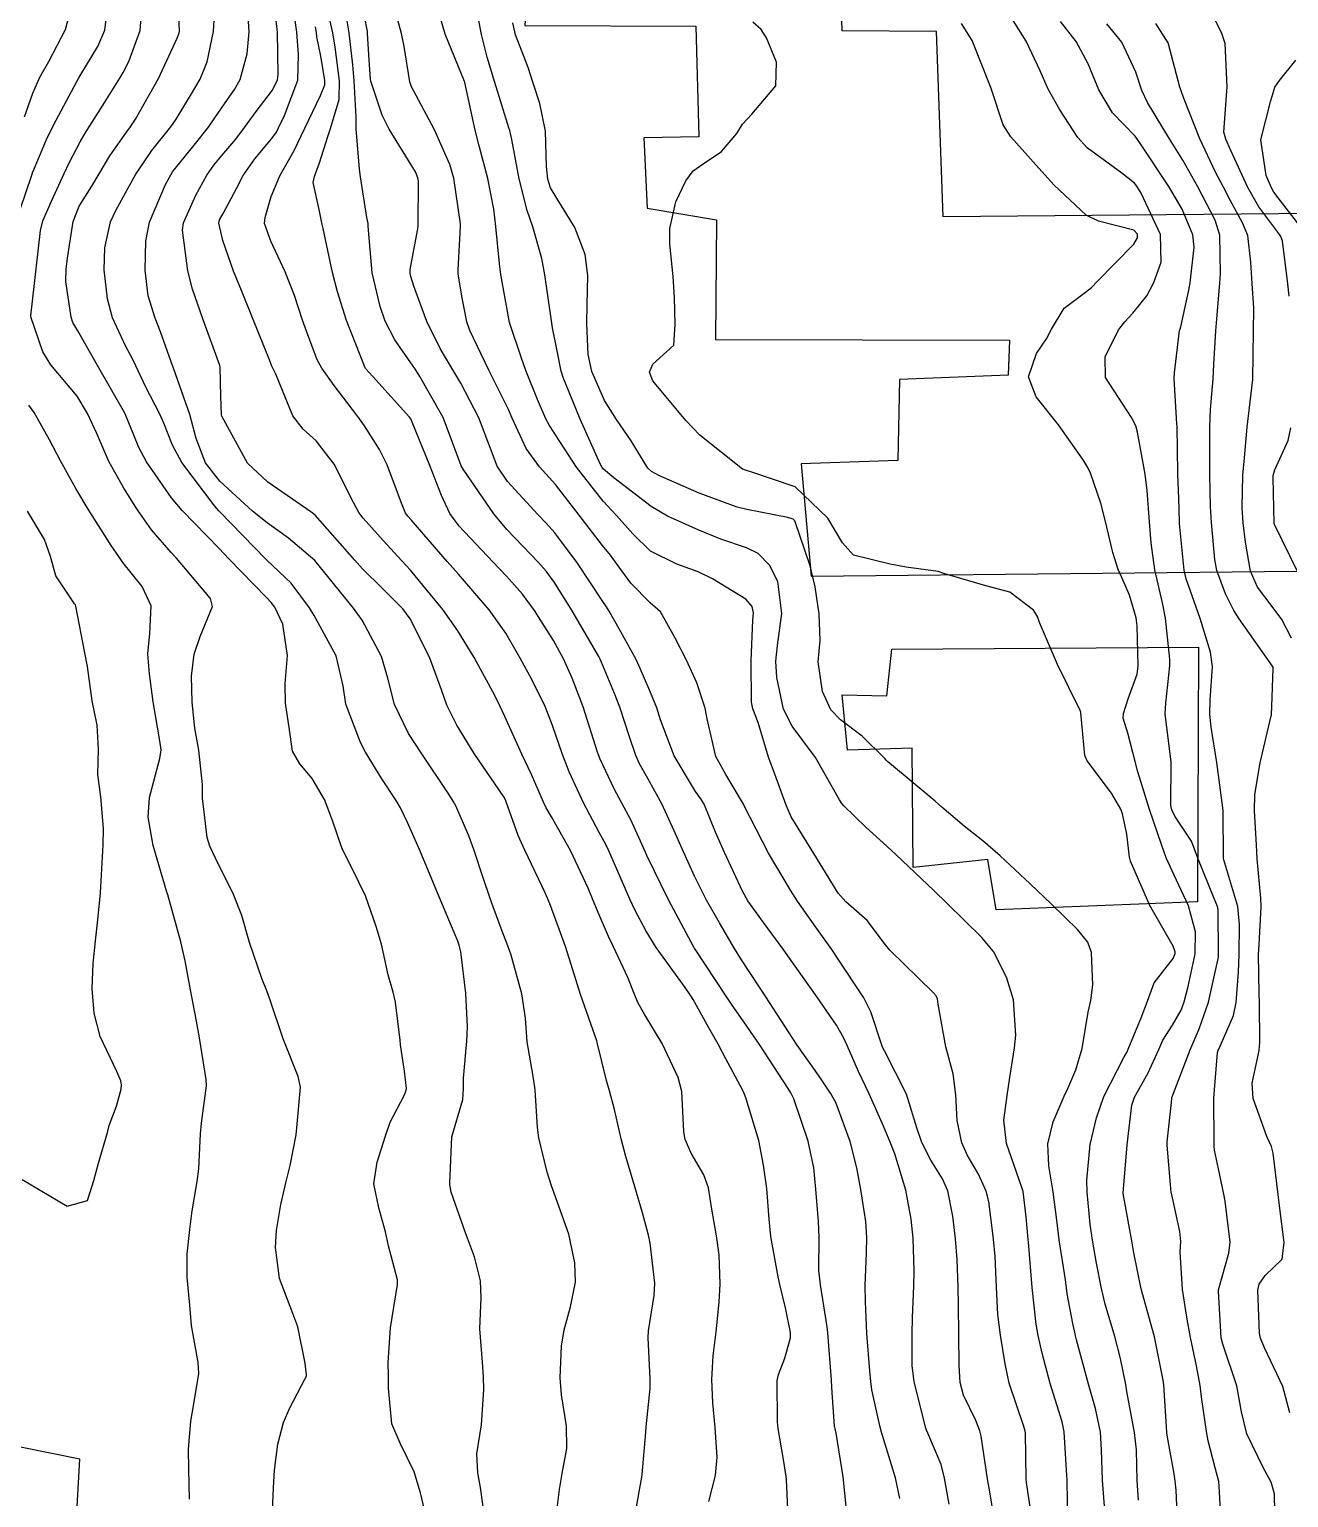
# Model space of a CAD drawing. Header units: metres. Extents: x 307586 to 320046, y 7427249 to 7434250.
# Drawn here: x 319179.4 to 319231.9, y 7429354.5 to 7429415.7 of the extents above; entities that cross this region are included whole.
import ezdxf

# ---------------------------------------------------------------- set-up
doc = ezdxf.new("R2010")
doc.units = ezdxf.units.M
doc.header["$MEASUREMENT"] = 0
for name, color, linetype in [('Curvas de Nivel 1m', 11, 'Continuous'), ('Curvas de Nivel 5m', 15, 'Continuous'), ('Edificações', 30, 'Continuous')]:
    doc.layers.add(name, color=color, linetype=linetype)

msp = doc.modelspace()

# ---------------------------------------------------------------- linework, layer by layer
at = {"layer": 'Curvas de Nivel 1m', "flags": 128}
for points, elevation in [([(319213.499, 7429353.97), (319213.368, 7429355.322), (319213.07, 7429357.147), (319213.029, 7429357.328), (319213.008, 7429357.442), (319212.908, 7429358.854), (319212.877, 7429359.33), (319212.875, 7429359.369), (319212.727, 7429361.332), (319212.697, 7429361.581), (319212.413, 7429363.335), (319212.354, 7429363.951), (319212.357, 7429365.336), (319212.341, 7429365.988), (319212.23, 7429367.338), (319212.137, 7429368.224), (319211.91, 7429369.341), (319211.302, 7429371.105), (319211.184, 7429371.349), (319211.065, 7429371.537), (319209.876, 7429373.362), (319209.094, 7429374.492), (319208.73, 7429375.006), (319208.481, 7429375.379), (319207.19, 7429377.342), (319207.15, 7429377.4), (319207.133, 7429377.428), (319206.08, 7429379.411), (319205.18, 7429381.254), (319205.11, 7429381.421), (319204.507, 7429382.741), (319204.137, 7429383.436), (319203.809, 7429384.041), (319203.221, 7429385.281), (319203.151, 7429385.451), (319203.111, 7429385.565), (319202.513, 7429387.457), (319202.065, 7429388.661), (319201.704, 7429389.466), (319201.284, 7429390.229), (319200.486, 7429391.482), (319199.981, 7429392.161), (319199.317, 7429392.913), (319198.747, 7429393.506), (319197.338, 7429394.992), (319196.95, 7429395.524), (319196.61, 7429396.271), (319196.119, 7429397.533), (319195.391, 7429399.341), (319195.326, 7429399.475), (319195.277, 7429399.542), (319193.739, 7429401.245), (319193.443, 7429401.57), (319193.423, 7429401.605), (319192.642, 7429403.578), (319192.266, 7429404.771), (319192.06, 7429405.584), (319191.665, 7429407.414), (319191.635, 7429407.589), (319191.499, 7429408.209), (319191.256, 7429409.34), (319191.308, 7429409.593), (319191.367, 7429409.74), (319191.521, 7429410.157), (319191.869, 7429411.255), (319191.973, 7429411.586), (319192.334, 7429412.804), (319192.354, 7429413.582), (319192.17, 7429414.991), (319192.073, 7429415.585), (319191.613, 7429417.59)], 786), ([(319217.782, 7429354.191), (319217.595, 7429355.269), (319217.447, 7429355.846), (319216.891, 7429357.149), (319216.839, 7429357.281), (319216.814, 7429357.361), (319216.329, 7429359.286), (319216.235, 7429359.975), (319216.239, 7429361.287), (319216.261, 7429361.976), (319216.306, 7429363.287), (319216.324, 7429363.931), (319216.284, 7429365.287), (319216.201, 7429366.082), (319215.978, 7429367.29), (319215.52, 7429368.803), (319215.322, 7429369.297), (319215.043, 7429369.958), (319214.447, 7429371.309), (319213.999, 7429372.243), (319213.526, 7429373.323), (319213.396, 7429373.635), (319213.091, 7429374.18), (319212.277, 7429375.338), (319211.127, 7429376.966), (319210.855, 7429377.353), (319210.045, 7429378.46), (319209.393, 7429379.368), (319209.159, 7429379.771), (319208.41, 7429381.382), (319208.037, 7429382.233), (319207.566, 7429383.395), (319207.433, 7429383.625), (319207.208, 7429383.925), (319206.31, 7429385.409), (319205.746, 7429386.915), (319205.597, 7429387.417), (319205.261, 7429388.228), (319204.898, 7429389.055), (319204.722, 7429389.428), (319204.018, 7429390.713), (319203.609, 7429391.445), (319203.488, 7429391.63), (319203.307, 7429391.899), (319202.278, 7429393.46), (319201.335, 7429394.717), (319200.98, 7429395.116), (319200.633, 7429395.481), (319199.363, 7429396.864), (319198.936, 7429397.504), (319198.648, 7429398.24), (319198.165, 7429399.512), (319197.415, 7429400.962), (319197.079, 7429401.523), (319196.552, 7429402.408), (319195.996, 7429403.534), (319195.458, 7429405.018), (319195.333, 7429405.414), (319195.304, 7429405.542), (319195.303, 7429405.704), (319195.48, 7429406.662), (319195.62, 7429407.41), (319195.63, 7429407.539), (319195.648, 7429409.403), (319195.622, 7429409.539), (319195.517, 7429409.779), (319194.423, 7429411.557), (319194.131, 7429412.143), (319193.663, 7429413.569), (319193.65, 7429413.655), (319193.574, 7429414.66), (319193.525, 7429415.571), (319193.519, 7429415.636), (319193.145, 7429417.575)], 788), ([(319189.541, 7429353.603), (319189.595, 7429354.863), (319189.636, 7429355.602), (319189.783, 7429356.698), (319190.018, 7429357.599), (319190.286, 7429358.21), (319190.911, 7429359.401), (319190.971, 7429359.531), (319190.973, 7429359.589), (319190.92, 7429360.066), (319190.614, 7429361.593), (319190.406, 7429362.138), (319189.846, 7429363.601), (319189.687, 7429364.892), (319189.724, 7429365.603), (319189.903, 7429366.697), (319190.111, 7429367.599), (319190.295, 7429368.322), (319190.547, 7429369.595), (319190.591, 7429370.043), (319190.72, 7429371.593), (319190.632, 7429372.029), (319190.005, 7429373.601), (319189.443, 7429375.264), (319189.323, 7429375.608), (319189.111, 7429376.125), (319188.598, 7429377.618), (319188.275, 7429378.754), (319187.932, 7429379.628), (319187.175, 7429381.145), (319186.948, 7429381.642), (319186.83, 7429382), (319186.633, 7429383.646), (319186.639, 7429384.215), (319186.481, 7429385.647), (319186.319, 7429386.567), (319186.201, 7429387.651), (319186.174, 7429388.741), (319186.284, 7429389.65), (319186.539, 7429390.392), (319187.059, 7429391.642), (319186.967, 7429391.982), (319185.547, 7429393.658), (319185.325, 7429393.9), (319184.504, 7429394.842), (319183.921, 7429395.681), (319183.356, 7429396.577), (319182.726, 7429397.696), (319182.223, 7429398.863), (319181.847, 7429399.705), (319181.403, 7429400.415), (319180.312, 7429401.727), (319179.974, 7429402.277), (319179.479, 7429403.739), (319179.474, 7429403.77), (319179.7, 7429405.736), (319179.882, 7429407.339), (319179.976, 7429407.733), (319180.335, 7429408.561), (319180.874, 7429409.72), (319181.079, 7429410.157), (319181.533, 7429411.032), (319181.785, 7429411.461), (319181.94, 7429411.706), (319182.563, 7429412.69), (319183.187, 7429413.694), (319183.327, 7429413.93), (319183.57, 7429414.384), (319184.032, 7429415.683), (319184.149, 7429417.137)], 779), ([(319201.359, 7429353.465), (319201.524, 7429354.796), (319201.645, 7429355.462), (319201.832, 7429356.507), (319201.822, 7429357.461), (319201.615, 7429358.754), (319201.554, 7429359.464), (319201.612, 7429360.784), (319201.726, 7429361.462), (319201.995, 7429362.417), (319202.191, 7429363.458), (319202.17, 7429364.259), (319201.917, 7429365.461), (319201.31, 7429367.166), (319201.198, 7429367.468), (319201.019, 7429368.046), (319200.67, 7429369.474), (319200.613, 7429369.9), (319200.516, 7429371.475), (319200.42, 7429372.126), (319200.186, 7429373.479), (319200.105, 7429374.467), (319199.964, 7429375.481), (319199.513, 7429377.1), (319199.374, 7429377.488), (319199.139, 7429378.101), (319198.761, 7429379.108), (319198.622, 7429379.498), (319198.346, 7429380.322), (319197.962, 7429381.508), (319197.75, 7429382.076), (319197.201, 7429383.323), (319197.1, 7429383.521), (319196.914, 7429383.815), (319195.753, 7429385.535), (319195.235, 7429386.342), (319194.645, 7429387.549), (319194.368, 7429388.658), (319194.111, 7429389.557), (319193.296, 7429391.079), (319192.942, 7429391.574), (319191.323, 7429393.568), (319190.222, 7429394.497), (319189.338, 7429395.138), (319188.727, 7429395.626), (319187.362, 7429396.88), (319186.769, 7429397.646), (319186.373, 7429398.66), (319186.104, 7429399.653), (319185.422, 7429401.593), (319185.398, 7429401.66), (319184.882, 7429403.113), (319184.664, 7429403.672), (319184.378, 7429404.602), (319184.246, 7429405.678), (319184.275, 7429406.885), (319184.429, 7429407.676), (319185.092, 7429409.249), (319185.315, 7429409.663), (319185.392, 7429409.784), (319185.517, 7429409.94), (319186.287, 7429410.897), (319186.882, 7429411.647), (319187.158, 7429412.033), (319187.553, 7429412.626), (319187.97, 7429413.225), (319188.204, 7429413.634), (319188.504, 7429414.7), (319188.582, 7429415.63), (319188.51, 7429416.721)], 782), ([(319204.629, 7429353.423), (319204.856, 7429354.707), (319204.965, 7429355.316), (319204.98, 7429355.419), (319205.129, 7429357.178), (319205.151, 7429357.417), (319205.309, 7429359.016), (319205.313, 7429359.416), (319205.232, 7429361.124), (319205.247, 7429361.417), (319205.477, 7429362.895), (319205.503, 7429363.415), (319205.315, 7429365.081), (319205.247, 7429365.417), (319204.997, 7429366.34), (319204.669, 7429367.425), (319204.293, 7429368.698), (319204.098, 7429369.434), (319203.828, 7429370.662), (319203.618, 7429371.442), (319203.49, 7429371.867), (319203.108, 7429373.45), (319203.101, 7429373.468), (319203.084, 7429373.516), (319202.405, 7429375.457), (319202.093, 7429376.486), (319201.787, 7429377.463), (319201.15, 7429379.174), (319201.033, 7429379.471), (319200.938, 7429379.691), (319200.089, 7429381.481), (319199.8, 7429382.095), (319199.309, 7429383.498), (319199.278, 7429383.574), (319199.205, 7429383.699), (319197.965, 7429385.513), (319197.241, 7429386.693), (319196.831, 7429387.524), (319196.612, 7429388.174), (319196.107, 7429389.532), (319195.297, 7429391.132), (319194.989, 7429391.545), (319194.147, 7429392.393), (319193.319, 7429393.222), (319192.998, 7429393.573), (319191.342, 7429395.45), (319191.267, 7429395.516), (319191.152, 7429395.593), (319189.361, 7429396.834), (319188.512, 7429397.629), (319187.443, 7429399.589), (319187.43, 7429399.64), (319187.404, 7429400.402), (319187.369, 7429401.641), (319187.356, 7429401.708), (319186.655, 7429403.648), (319186.225, 7429404.882), (319186.029, 7429405.654), (319185.798, 7429407.347), (319185.843, 7429407.657), (319186.353, 7429408.803), (319186.82, 7429409.647), (319187.105, 7429410.058), (319187.527, 7429410.556), (319188.023, 7429411.148), (319188.395, 7429411.631), (319188.883, 7429412.294), (319189.559, 7429413.196), (319189.763, 7429413.617), (319189.796, 7429413.847), (319189.762, 7429415.617), (319189.605, 7429417.077)], 783), ([(319207.765, 7429354.299), (319208.033, 7429355.382), (319208.104, 7429356.152), (319208.027, 7429357.383), (319207.933, 7429358.414), (319207.881, 7429359.385), (319207.935, 7429360.378), (319208.06, 7429361.383), (319208.185, 7429362.612), (319208.226, 7429363.381), (319208.191, 7429364.597), (319208.075, 7429365.384), (319207.882, 7429366.504), (319207.741, 7429367.389), (319207.552, 7429367.925), (319207.027, 7429368.831), (319206.776, 7429369.403), (319206.718, 7429369.723), (319206.632, 7429371.404), (319206.486, 7429371.989), (319205.813, 7429373.413), (319205.095, 7429374.608), (319204.797, 7429375.122), (319204.668, 7429375.427), (319204.381, 7429376.164), (319203.779, 7429377.44), (319203.573, 7429377.879), (319203.147, 7429378.875), (319202.908, 7429379.452), (319202.724, 7429379.89), (319201.989, 7429381.462), (319201.197, 7429382.866), (319200.969, 7429383.241), (319200.86, 7429383.475), (319200.368, 7429384.636), (319199.964, 7429385.489), (319199.246, 7429387.06), (319199.04, 7429387.502), (319198.833, 7429387.928), (319197.972, 7429389.513), (319197.29, 7429390.628), (319196.659, 7429391.526), (319195.319, 7429393.166), (319195.136, 7429393.358), (319194.951, 7429393.546), (319194.171, 7429394.398), (319193.341, 7429395.332), (319193.161, 7429395.572), (319192.934, 7429395.989), (319192.135, 7429397.582), (319191.383, 7429398.555), (319190.832, 7429399.043), (319190.413, 7429399.605), (319189.694, 7429401.34), (319189.555, 7429401.618), (319189.511, 7429401.706), (319189.426, 7429401.934), (319188.749, 7429403.627), (319188.261, 7429404.826), (319187.935, 7429405.635), (319187.482, 7429406.921), (319187.325, 7429407.642), (319187.351, 7429407.785), (319187.497, 7429408.05), (319188.054, 7429409.088), (319188.34, 7429409.632), (319188.825, 7429410.325), (319189.536, 7429411.179), (319189.72, 7429411.438), (319189.811, 7429411.616), (319190.065, 7429412.129), (319190.609, 7429413.604), (319190.649, 7429414.679), (319190.567, 7429415.605), (319190.413, 7429416.795)], 784), ([(319222.731, 7429353.324), (319222.703, 7429355.212), (319222.697, 7429355.389), (319222.582, 7429357.213), (319222.494, 7429357.617), (319221.999, 7429359.219), (319221.67, 7429360.484), (319221.498, 7429361.224), (319221.414, 7429361.692), (319221.252, 7429363.227), (319221.096, 7429365.124), (319221.087, 7429365.229), (319221.002, 7429366.18), (319220.866, 7429367.231), (319220.802, 7429367.446), (319220.175, 7429369.239), (319220.07, 7429370.217), (319220.2, 7429371.239), (319220.317, 7429371.991), (319220.508, 7429373.236), (319220.563, 7429373.763), (319220.469, 7429375.236), (319220.177, 7429376.184), (319219.631, 7429377.245), (319219.139, 7429377.845), (319218.429, 7429378.544), (319217.685, 7429379.272), (319217.16, 7429379.778), (319215.566, 7429381.296), (319215.186, 7429381.642), (319214.313, 7429382.432), (319213.396, 7429383.327), (319213.304, 7429383.428), (319213.205, 7429383.581), (319212.204, 7429385.34), (319211.242, 7429386.651), (319210.88, 7429387.356), (319210.591, 7429388.684), (319210.559, 7429389.361), (319210.626, 7429390.017), (319210.805, 7429391.357), (319210.641, 7429392.685), (319210.296, 7429393.365), (319209.814, 7429393.859), (319209.33, 7429394.093), (319208.267, 7429394.458), (319207.337, 7429394.83), (319206.036, 7429395.413), (319205.349, 7429395.813), (319203.802, 7429397.008), (319203.372, 7429397.377), (319203.312, 7429397.451), (319203.227, 7429397.599), (319202.39, 7429399.46), (319201.682, 7429401.205), (319201.601, 7429401.468), (319201.431, 7429402.316), (319201.24, 7429403.273), (319201.204, 7429403.474), (319200.993, 7429405.012), (319200.92, 7429405.478), (319200.792, 7429406.161), (319200.416, 7429407.486), (319200.179, 7429408.169), (319199.853, 7429409.495), (319199.537, 7429411.137), (319199.458, 7429411.501), (319199.422, 7429411.624), (319198.836, 7429413.507), (319198.519, 7429414.565), (319198.28, 7429415.513), (319197.967, 7429417.157)], 791), ([(319231.973, 7429404.597), (319231.919, 7429405.106), (319231.689, 7429406.91), (319231.613, 7429407.109), (319231.495, 7429407.27), (319230.703, 7429408.321), (319230.25, 7429409.129), (319229.536, 7429410.67), (319229.324, 7429411.142), (319229.246, 7429411.443), (319229.369, 7429413.142), (319229.38, 7429413.328), (319229.304, 7429415.143), (319229.151, 7429415.591), (319228.352, 7429417.153)], 799), ([(319179.028, 7429408.215), (319179.512, 7429409.64), (319179.551, 7429409.739), (319180.133, 7429411.132), (319180.423, 7429411.727), (319181.402, 7429413.553), (319181.484, 7429413.711), (319181.564, 7429413.846), (319182.266, 7429415.013), (319182.562, 7429415.7), (319182.679, 7429416.617)], 778), ([(319179.21, 7429412.079), (319179.556, 7429413.063), (319179.858, 7429413.736), (319180.226, 7429414.387), (319180.921, 7429415.72), (319181.058, 7429416.251)], 777), ([(319198.431, 7429353.496), (319198.239, 7429354.882), (319198.127, 7429355.501), (319198.088, 7429356.289), (319198.274, 7429357.499), (319198.369, 7429358.959), (319198.361, 7429359.498), (319198.312, 7429360.109), (319198.207, 7429361.501), (319198.259, 7429362.804), (319198.234, 7429363.501), (319197.98, 7429364.512), (319197.607, 7429365.511), (319197.008, 7429367.21), (319196.954, 7429367.521), (319196.955, 7429367.579), (319197.033, 7429369.52), (319197.497, 7429371.073), (319197.521, 7429371.513), (319197.521, 7429371.967), (319197.658, 7429373.511), (319197.688, 7429374.11), (319197.627, 7429375.512), (319197.413, 7429377.231), (319197.346, 7429377.517), (319197.293, 7429377.676), (319197.138, 7429378.048), (319196.516, 7429379.526), (319196.037, 7429380.664), (319195.683, 7429381.535), (319195.194, 7429382.633), (319194.895, 7429383.239), (319194.712, 7429383.547), (319194.113, 7429384.457), (319193.439, 7429385.567), (319193.229, 7429385.975), (319192.621, 7429387.576), (319192.508, 7429388.33), (319192.219, 7429389.581), (319191.298, 7429391.276), (319191.099, 7429391.593), (319190.332, 7429392.624), (319189.322, 7429393.577), (319189.275, 7429393.62), (319187.343, 7429395.609), (319187.315, 7429395.64), (319187.158, 7429395.83), (319185.774, 7429397.656), (319185.38, 7429398.383), (319185.02, 7429399.297), (319184.851, 7429399.668), (319184.265, 7429400.822), (319183.85, 7429401.684), (319183.715, 7429401.975), (319183.431, 7429402.526), (319182.889, 7429403.696), (319182.67, 7429404.478), (319182.53, 7429405.699), (319182.564, 7429406.612), (319182.799, 7429407.697), (319183.017, 7429408.176), (319183.507, 7429409.055), (319183.861, 7429409.685), (319184.53, 7429410.672), (319185.322, 7429411.663), (319185.546, 7429411.983), (319186.176, 7429413.034), (319186.538, 7429413.65), (319186.839, 7429414.378), (319187.101, 7429415.645), (319187.121, 7429416.113)], 781), ([(319215.726, 7429354.42), (319215.549, 7429355.293), (319214.955, 7429357.236), (319214.932, 7429357.3), (319214.894, 7429357.458), (319214.565, 7429358.961), (319214.517, 7429359.306), (319214.481, 7429359.745), (319214.353, 7429361.309), (319214.294, 7429362.648), (319214.282, 7429363.31), (319214.338, 7429364.671), (319214.357, 7429365.309), (319214.315, 7429365.988), (319214.107, 7429367.314), (319213.934, 7429368.228), (319213.661, 7429369.321), (319213.057, 7429370.944), (319212.84, 7429371.332), (319212.361, 7429372.046), (319211.448, 7429373.346), (319211.088, 7429373.893), (319210.14, 7429375.36), (319209.126, 7429376.898), (319208.826, 7429377.375), (319208.198, 7429378.439), (319207.666, 7429379.392), (319207.168, 7429380.394), (319206.701, 7429381.405), (319206.318, 7429382.283), (319205.794, 7429383.414), (319205.213, 7429384.472), (319204.869, 7429385.075), (319204.716, 7429385.428), (319204.453, 7429386.213), (319204.048, 7429387.438), (319203.828, 7429388.011), (319203.272, 7429389.35), (319203.223, 7429389.451), (319203.171, 7429389.555), (319202.055, 7429391.462), (319201.315, 7429392.649), (319200.968, 7429393.124), (319200.658, 7429393.48), (319200.004, 7429394.164), (319199.337, 7429394.861), (319198.791, 7429395.506), (319197.514, 7429397.375), (319197.433, 7429397.519), (319197.374, 7429397.668), (319196.683, 7429399.527), (319195.709, 7429401.246), (319195.518, 7429401.539), (319195.424, 7429401.675), (319194.655, 7429402.772), (319194.264, 7429403.558), (319194.051, 7429404.164), (319193.712, 7429405.566), (319193.55, 7429407.512), (319193.552, 7429407.569), (319193.55, 7429407.625), (319193.496, 7429407.884), (319193.232, 7429409.573), (319193.194, 7429409.897), (319193.047, 7429411.575), (319193.043, 7429412.08), (319192.97, 7429413.576), (319192.903, 7429414.243), (319192.763, 7429415.578), (319192.588, 7429416.591)], 787), ([(319219.725, 7429353.241), (319219.491, 7429354.616), (319219.383, 7429355.245), (319219.119, 7429357.019), (319219.068, 7429357.248), (319218.897, 7429357.68), (319218.386, 7429358.736), (319218.245, 7429359.26), (319218.206, 7429359.979), (319218.194, 7429361.261), (319218.178, 7429362.485), (319218.164, 7429363.262), (319218.114, 7429364.397), (319218.048, 7429365.264), (319217.937, 7429366.206), (319217.726, 7429367.269), (319217.507, 7429367.762), (319217.026, 7429368.542), (319216.642, 7429369.284), (319216.436, 7429369.892), (319216.012, 7429371.291), (319215.081, 7429373.109), (319215.013, 7429373.232), (319214.986, 7429373.301), (319214.517, 7429374.728), (319214.23, 7429375.313), (319213.128, 7429376.977), (319212.885, 7429377.332), (319212.221, 7429378.26), (319211.462, 7429379.347), (319211.16, 7429379.803), (319210.254, 7429381.359), (319209.24, 7429383.332), (319209.22, 7429383.37), (319209.203, 7429383.4), (319208.463, 7429384.635), (319208.046, 7429385.392), (319207.684, 7429386.958), (319207.604, 7429387.396), (319207.264, 7429388.459), (319206.828, 7429389.404), (319206.343, 7429390.353), (319205.742, 7429391.416), (319205.307, 7429391.793), (319204.505, 7429392.622), (319203.915, 7429393.441), (319203.663, 7429393.782), (319203.33, 7429394.195), (319202.353, 7429395.46), (319201.362, 7429396.73), (319200.702, 7429397.48), (319200.133, 7429398.241), (319199.558, 7429399.498), (319199.398, 7429399.861), (319198.583, 7429401.508), (319197.792, 7429403.163), (319197.667, 7429403.518), (319197.454, 7429404.596), (319197.307, 7429405.522), (319197.302, 7429405.685), (319197.402, 7429407.521), (319197.399, 7429407.616), (319197.122, 7429409.524), (319196.954, 7429410.093), (319196.311, 7429411.532), (319195.557, 7429412.965), (319195.352, 7429413.335), (319195.283, 7429413.544), (319195.044, 7429415.014), (319194.935, 7429415.55), (319194.686, 7429416.464)], 789), ([(319225.68, 7429354.352), (319225.629, 7429355.172), (319225.604, 7429356.454), (319225.522, 7429357.174), (319225.202, 7429358.885), (319225.15, 7429359.178), (319224.929, 7429360.264), (319224.695, 7429361.184), (319224.297, 7429362.531), (319224.135, 7429363.192), (319223.93, 7429364.245), (319223.765, 7429365.198), (319223.668, 7429365.869), (319223.539, 7429367.202), (319223.527, 7429367.711), (319223.672, 7429369.2), (319223.934, 7429370.312), (319224.244, 7429371.192), (319225.08, 7429372.85), (319225.205, 7429373.056), (319225.259, 7429373.178), (319225.795, 7429374.48), (319226.06, 7429375.171), (319226.344, 7429375.945), (319227.131, 7429376.958), (319227.213, 7429377.159), (319227.215, 7429377.24), (319227.136, 7429377.466), (319226.155, 7429379.17), (319225.344, 7429381.014), (319225.313, 7429381.179), (319225.193, 7429382.152), (319225.017, 7429382.999), (319224.951, 7429383.184), (319224.552, 7429383.851), (319223.54, 7429385.205), (319223.45, 7429385.422), (319223.278, 7429387.21), (319223.276, 7429387.233), (319223.254, 7429387.309), (319222.303, 7429389.22), (319221.555, 7429390.971), (319221.464, 7429391.228), (319221.306, 7429391.496), (319220.31, 7429392.242), (319219.315, 7429392.503), (319217.569, 7429393.029), (319217.321, 7429393.106), (319215.99, 7429393.293), (319215.325, 7429393.413), (319213.801, 7429393.794), (319213.333, 7429394.303), (319212.718, 7429395.336), (319211.362, 7429396.638), (319209.466, 7429397.284), (319209.372, 7429397.302), (319209.16, 7429397.382), (319207.387, 7429398.798), (319206.798, 7429399.406), (319205.417, 7429401.057), (319205.284, 7429401.422), (319205.426, 7429401.751), (319206.294, 7429402.552), (319206.36, 7429403.411), (319206.329, 7429404.537), (319206.275, 7429405.412), (319206.132, 7429406.765), (319206.13, 7429407.414), (319206.379, 7429408.536), (319206.801, 7429409.407), (319207.102, 7429409.821), (319207.524, 7429410.114), (319208.295, 7429410.629), (319208.93, 7429411.386), (319209.161, 7429411.769), (319209.551, 7429412.185), (319210.55, 7429413.365), (319210.578, 7429414.365), (319210.17, 7429415.371), (319209.94, 7429415.727), (319209.593, 7429416.034)], 793), ([(319231.379, 7429353.105), (319231.353, 7429354.617), (319231.22, 7429355.107), (319230.879, 7429355.722), (319230.198, 7429357.117), (319229.975, 7429358.047), (319229.784, 7429359.121), (319229.201, 7429360.865), (319229.136, 7429361.128), (319229.015, 7429363.077), (319229.018, 7429363.129), (319229.445, 7429364.666), (319229.514, 7429365.125), (319229.304, 7429366.833), (319229.246, 7429367.128), (319229.023, 7429368.176), (319228.859, 7429368.96), (319228.843, 7429369.133), (319228.839, 7429369.329), (319228.829, 7429371.134), (319228.986, 7429373.035), (319229.012, 7429373.131), (319229.035, 7429373.18), (319229.085, 7429373.294), (319229.65, 7429374.579), (319229.752, 7429375.124), (319229.858, 7429376.39), (319229.879, 7429377.123), (319229.892, 7429378.376), (319229.825, 7429379.123), (319229.237, 7429381.074), (319229.229, 7429381.13), (319229.215, 7429383.118), (319229.205, 7429383.24), (319228.957, 7429385.134), (319228.712, 7429386.61), (319228.655, 7429387.146), (319228.676, 7429387.728), (319228.765, 7429389.145), (319228.689, 7429389.739), (319228.259, 7429391.15), (319227.674, 7429392.802), (319227.583, 7429393.157), (319227.397, 7429395.115), (319227.392, 7429395.16), (319227.363, 7429396.16), (319227.329, 7429397.16), (319227.327, 7429397.207), (319227.291, 7429399.161), (319227.286, 7429399.269), (319227.177, 7429401.162), (319227.189, 7429401.399), (319227.4, 7429403.16), (319227.412, 7429403.192), (319227.445, 7429403.31), (319227.783, 7429404.842), (319227.832, 7429405.156), (319228.003, 7429406.64), (319227.949, 7429407.155), (319227.504, 7429408.221), (319226.95, 7429409.166), (319225.771, 7429410.946), (319225.612, 7429411.179), (319225.544, 7429411.265), (319224.605, 7429412.245), (319224.024, 7429413.203), (319223.579, 7429414.294), (319223.08, 7429415.215), (319222.436, 7429416.057)], 796), ([(319224.299, 7429353.74), (319224.18, 7429355.19), (319224.146, 7429356.451), (319224.096, 7429357.192), (319223.883, 7429358.176), (319223.594, 7429359.2), (319223.1, 7429361.048), (319223.056, 7429361.208), (319223.036, 7429361.301), (319222.948, 7429361.723), (319222.71, 7429362.962), (319222.678, 7429363.213), (319222.633, 7429363.548), (319222.374, 7429365.216), (319222.287, 7429365.93), (319222.12, 7429367.219), (319221.944, 7429368.3), (319221.908, 7429369.221), (319222.12, 7429370.146), (319222.589, 7429371.215), (319222.741, 7429371.538), (319223.074, 7429372.305), (319223.327, 7429373.206), (319223.59, 7429374.718), (319223.699, 7429375.201), (319223.772, 7429375.853), (319223.724, 7429377.201), (319223.576, 7429377.643), (319223.142, 7429378.167), (319222.061, 7429379.221), (319221.166, 7429380.074), (319219.915, 7429381.243), (319219.189, 7429381.862), (319218.418, 7429382.485), (319217.481, 7429383.276), (319217.206, 7429383.517), (319215.947, 7429384.568), (319215.231, 7429385.17), (319215.164, 7429385.233), (319215.106, 7429385.302), (319214.156, 7429386.235), (319213.247, 7429386.918), (319212.856, 7429387.334), (319212.502, 7429388.096), (319212.319, 7429389.34), (319212.4, 7429390.225), (319212.368, 7429391.339), (319212.194, 7429392.461), (319211.985, 7429393.343), (319211.342, 7429395.222), (319211.281, 7429395.29), (319211.06, 7429395.354), (319209.348, 7429395.686), (319208.939, 7429395.794), (319207.358, 7429396.378), (319205.671, 7429397.114), (319205.371, 7429397.274), (319205.216, 7429397.422), (319204.517, 7429398.565), (319203.914, 7429399.442), (319203.405, 7429400.235), (319202.875, 7429401.455), (319202.73, 7429402.157), (319202.676, 7429403.458), (319202.682, 7429404.227), (319202.716, 7429405.457), (319202.602, 7429406.332), (319202.172, 7429407.463), (319201.504, 7429408.544), (319201.152, 7429409.118), (319201.038, 7429409.477), (319200.987, 7429410.012), (319200.948, 7429411.479), (319200.708, 7429412.636), (319200.43, 7429413.487), (319200.217, 7429414.138), (319199.697, 7429415.498), (319199.59, 7429415.994)], 792), ([(319227.331, 7429353.153), (319227.252, 7429354.769), (319227.211, 7429355.155), (319227.167, 7429355.447), (319226.891, 7429356.985), (319226.867, 7429357.16), (319226.86, 7429357.193), (319226.741, 7429359.162), (319226.713, 7429359.365), (319226.346, 7429361.166), (319226.047, 7429362.263), (319225.788, 7429363.172), (319225.488, 7429364.672), (319225.409, 7429365.176), (319225.038, 7429367.154), (319225.039, 7429367.18), (319225.203, 7429369.007), (319225.216, 7429369.178), (319225.402, 7429370.832), (319225.522, 7429371.175), (319226.078, 7429372.165), (319226.525, 7429373.166), (319226.701, 7429373.552), (319227.098, 7429374.169), (319227.461, 7429374.801), (319227.592, 7429375.153), (319227.752, 7429375.783), (319228.043, 7429377.146), (319228.063, 7429378.067), (319227.77, 7429379.151), (319227.172, 7429380.434), (319226.831, 7429381.164), (319226.641, 7429381.713), (319226.148, 7429383.171), (319225.65, 7429384.753), (319225.545, 7429385.177), (319225.245, 7429386.366), (319225.049, 7429386.981), (319225.052, 7429387.183), (319225.259, 7429387.794), (319225.625, 7429388.821), (319225.672, 7429389.176), (319225.634, 7429390.84), (319225.589, 7429391.177), (319225.312, 7429392.119), (319224.985, 7429392.85), (319224.838, 7429393.187), (319224.619, 7429393.905), (319224.311, 7429395.196), (319224.119, 7429395.957), (319223.682, 7429397.205), (319223.585, 7429397.417), (319223.378, 7429397.763), (319222.347, 7429399.22), (319221.41, 7429400.39), (319221.089, 7429401.235), (319221.433, 7429402.196), (319221.848, 7429402.817), (319222.049, 7429403.224), (319222.586, 7429404.088), (319223.466, 7429404.756), (319223.716, 7429404.959), (319223.958, 7429405.203), (319225.489, 7429406.767), (319225.644, 7429407.025), (319225.643, 7429407.179), (319225.495, 7429407.353), (319224.019, 7429407.723), (319223.501, 7429407.977), (319222.163, 7429409.224), (319221.523, 7429409.933), (319220.363, 7429411.248), (319220.041, 7429411.746), (319219.562, 7429413.176), (319219.538, 7429413.26), (319219.529, 7429413.295), (319218.739, 7429415.269), (319218.305, 7429415.978)], 794), ([(319231.998, 7429358.003), (319231.705, 7429359.102), (319230.937, 7429360.706), (319230.77, 7429361.112), (319230.733, 7429361.324), (319230.661, 7429363.113), (319230.712, 7429363.367), (319230.972, 7429363.725), (319231.674, 7429364.412), (319231.762, 7429365.102), (319231.58, 7429366.531), (319231.51, 7429367.105), (319231.303, 7429368.835), (319231.226, 7429369.108), (319231.039, 7429369.533), (319230.463, 7429371.116), (319230.429, 7429371.757), (319230.717, 7429373.114), (319230.751, 7429373.451), (319230.73, 7429375.114), (319230.724, 7429375.507), (319230.694, 7429377.114), (319230.711, 7429377.541), (319230.807, 7429379.113), (319230.792, 7429379.48), (319230.638, 7429381.115), (319230.607, 7429381.697), (319230.521, 7429383.117), (319230.531, 7429383.799), (319230.76, 7429385.115), (319231.222, 7429387.08), (319231.229, 7429387.11), (319231.26, 7429387.861), (319231.308, 7429389.074), (319231.298, 7429389.11), (319231.274, 7429389.157), (319229.878, 7429391.131), (319229.655, 7429391.484), (319229.313, 7429392.174), (319228.954, 7429393.144), (319228.863, 7429393.612), (319228.726, 7429395.146), (319228.691, 7429395.816), (319228.658, 7429397.147), (319228.654, 7429397.873), (319228.659, 7429399.147), (319228.681, 7429399.87), (319228.792, 7429401.146), (319228.831, 7429401.743), (319228.911, 7429403.145), (319228.953, 7429403.642), (319229.075, 7429405.144), (319229.1, 7429405.52), (319229.076, 7429407.144), (319228.883, 7429407.763), (319228.159, 7429409.154), (319227.529, 7429410.265), (319226.975, 7429411.166), (319226.06, 7429412.673), (319225.816, 7429413.177), (319225.574, 7429413.936), (319224.995, 7429415.189), (319224.364, 7429415.962)], 797), ([(319232.069, 7429390.325), (319231.661, 7429391.106), (319231.308, 7429391.595), (319230.651, 7429392.455), (319230.361, 7429393.124), (319230.143, 7429394.326), (319230.049, 7429395.13), (319230.008, 7429395.779), (319230.041, 7429397.13), (319230.106, 7429397.855), (319230.22, 7429399.128), (319230.346, 7429400.189), (319230.458, 7429401.124), (319230.473, 7429402.164), (319230.486, 7429403.124), (319230.49, 7429404.092), (319230.422, 7429405.126), (319230.374, 7429406.019), (319230.246, 7429407.129), (319230.024, 7429407.658), (319229.508, 7429408.602), (319229.231, 7429409.143), (319228.896, 7429409.773), (319228.246, 7429411.153), (319227.56, 7429412.888), (319227.458, 7429413.161), (319227.406, 7429413.321), (319226.919, 7429415.167), (319226.407, 7429415.978)], 798), ([(319186.1, 7429354.398), (319186.063, 7429355.648), (319186.055, 7429356.468), (319186.155, 7429357.647), (319186.259, 7429358.287), (319186.49, 7429359.644), (319186.463, 7429360.102), (319186.175, 7429361.648), (319186.103, 7429362.497), (319185.992, 7429363.65), (319185.993, 7429364.629), (319186.109, 7429365.649), (319186.209, 7429366.434), (319186.418, 7429367.646), (319186.48, 7429368.183), (319186.549, 7429369.645), (319186.594, 7429370.09), (319186.805, 7429371.643), (319186.793, 7429371.915), (319186.509, 7429373.646), (319186.39, 7429374.346), (319186.142, 7429375.65), (319185.913, 7429376.861), (319185.728, 7429377.654), (319185.195, 7429379.617), (319185.177, 7429379.66), (319185.154, 7429379.728), (319184.586, 7429381.669), (319184.37, 7429382.848), (319184.431, 7429383.672), (319184.855, 7429385.301), (319184.909, 7429385.665), (319184.857, 7429386.037), (319184.579, 7429387.67), (319184.43, 7429388.838), (319184.364, 7429389.674), (319184.436, 7429390.522), (319184.499, 7429391.672), (319184.116, 7429392.483), (319183.321, 7429393.485), (319183.169, 7429393.692), (319182.829, 7429394.194), (319181.862, 7429395.705), (319181.356, 7429396.571), (319180.72, 7429397.72), (319180.251, 7429398.597), (319179.622, 7429399.737), (319179.398, 7429400.053)], 778), ([(319232.319, 7429393.1), (319231.352, 7429395.061), (319231.345, 7429395.11), (319231.295, 7429397.034), (319231.301, 7429397.111), (319231.375, 7429397.348), (319231.923, 7429398.569), (319232.033, 7429399.104)], 799), ([(319179.118, 7429367.729), (319180.997, 7429366.623), (319181.845, 7429366.856), (319182.101, 7429367.699), (319182.296, 7429368.421), (319182.678, 7429369.694), (319182.745, 7429369.985), (319183.05, 7429370.797), (319183.248, 7429371.499), (319183.264, 7429371.687), (319183.233, 7429371.855), (319183.068, 7429372.24), (319182.374, 7429373.697), (319182.117, 7429374.676), (319182.032, 7429375.701), (319182.075, 7429376.744), (319182.176, 7429377.7), (319182.273, 7429378.568), (319182.376, 7429379.698), (319182.419, 7429380.443), (319182.49, 7429381.697), (319182.503, 7429382.383), (319182.39, 7429383.698), (319182.275, 7429384.637), (319182.302, 7429385.699), (319182.248, 7429386.69), (319182.041, 7429387.702), (319181.834, 7429389.138), (319181.735, 7429389.705), (319181.353, 7429391.658), (319181.338, 7429391.71), (319181.303, 7429391.76), (319180.52, 7429392.927), (319180.299, 7429393.725), (319180.046, 7429394.445), (319179.342, 7429395.625)], 777)]:
    msp.add_lwpolyline(points, dxfattribs=dict(at, elevation=elevation))
at = {"layer": 'Curvas de Nivel 5m', "flags": 128}
for points, elevation in [([(319195.997, 7429353.528), (319195.73, 7429354.655), (319195.461, 7429355.534), (319194.881, 7429356.734), (319194.531, 7429357.545), (319194.395, 7429359.035), (319194.394, 7429359.548), (319194.377, 7429360.092), (319194.482, 7429361.547), (319194.777, 7429363.359), (319194.776, 7429363.543), (319194.394, 7429364.965), (319194.272, 7429365.551), (319193.995, 7429366.558), (319193.791, 7429367.558), (319193.928, 7429368.463), (319194.274, 7429369.551), (319194.467, 7429370.123), (319195.059, 7429371.272), (319195.136, 7429371.465), (319195.146, 7429371.539), (319195.07, 7429372.255), (319194.899, 7429373.361), (319194.881, 7429373.543), (319194.693, 7429375.14), (319194.591, 7429375.548), (319194.384, 7429376.281), (319194.105, 7429377.555), (319193.879, 7429378.298), (319193.438, 7429379.566), (319193.162, 7429380.143), (319192.448, 7429381.577), (319192.055, 7429382.721), (319191.724, 7429383.585), (319191.212, 7429384.47), (319190.699, 7429385.079), (319190.397, 7429385.602), (319190.248, 7429386.595), (319190.106, 7429387.607), (319190.091, 7429388.438), (319190.179, 7429389.606), (319189.991, 7429390.911), (319189.651, 7429391.615), (319189.502, 7429391.814), (319189.307, 7429392.024), (319187.734, 7429393.636), (319187.327, 7429394.06), (319185.791, 7429395.656), (319185.351, 7429396.184), (319184.304, 7429397.676), (319183.982, 7429398.284), (319183.406, 7429399.69), (319183.393, 7429399.712), (319182.263, 7429401.702), (319181.437, 7429403.146), (319181.229, 7429403.502), (319181.155, 7429403.714), (319180.94, 7429405.2), (319180.95, 7429405.718), (319181.001, 7429406.186), (319181.242, 7429407.714), (319181.499, 7429408.355), (319182.023, 7429409.189), (319182.328, 7429409.702), (319182.777, 7429410.444), (319183.541, 7429411.535), (319183.608, 7429411.623), (319183.652, 7429411.688), (319183.844, 7429411.983), (319184.8, 7429413.671), (319185.58, 7429415.365), (319185.662, 7429415.579), (319185.672, 7429415.659), (319185.606, 7429417.207)], 780), ([(319221.293, 7429353.226), (319221.005, 7429355.095), (319220.992, 7429355.229), (319220.963, 7429357.158), (319220.953, 7429357.229), (319220.895, 7429357.423), (319220.295, 7429359.236), (319220.125, 7429360.038), (319219.922, 7429361.24), (319219.819, 7429362.109), (319219.765, 7429363.242), (319219.703, 7429364.522), (319219.636, 7429365.244), (319219.442, 7429366.813), (319219.334, 7429367.247), (319219.02, 7429367.937), (319218.536, 7429368.766), (319218.307, 7429369.261), (319218.114, 7429370.197), (319218.059, 7429371.265), (319217.949, 7429372.144), (319217.642, 7429373.272), (319217.329, 7429375.057), (319217.299, 7429375.277), (319217.238, 7429375.402), (319217.115, 7429375.535), (319215.31, 7429377.298), (319215.135, 7429377.529), (319214.371, 7429378.538), (319213.481, 7429379.325), (319213.158, 7429379.68), (319212.133, 7429381.341), (319211.198, 7429382.872), (319210.979, 7429383.352), (319210.513, 7429384.654), (319210.248, 7429385.365), (319209.816, 7429386.8), (319209.594, 7429387.375), (319209.534, 7429387.654), (319209.523, 7429389.376), (319209.601, 7429391.072), (319209.622, 7429391.375), (319209.572, 7429391.642), (319209.309, 7429391.947), (319207.912, 7429392.799), (319207.32, 7429393.091), (319206.43, 7429393.409), (319205.328, 7429393.958), (319204.587, 7429394.683), (319203.913, 7429395.441), (319203.352, 7429396.039), (319202.244, 7429397.461), (319201.386, 7429398.772), (319201.111, 7429399.195), (319200.96, 7429399.476), (319200.606, 7429400.281), (319200.123, 7429401.49), (319199.948, 7429402.012), (319199.443, 7429403.5), (319199.086, 7429405.504), (319199.034, 7429405.939), (319198.876, 7429407.506), (319198.784, 7429408.223), (319198.539, 7429409.51), (319198.182, 7429410.865), (319198.014, 7429411.515), (319197.579, 7429413.504), (319197.576, 7429413.52), (319197.563, 7429413.551), (319196.762, 7429415.528), (319196.414, 7429416.719)], 790), ([(319229.148, 7429353.127), (319229.054, 7429354.944), (319229.031, 7429355.128), (319228.879, 7429355.709), (319228.588, 7429356.833), (319228.529, 7429357.135), (319228.325, 7429358.557), (319228.255, 7429359.14), (319228.104, 7429359.963), (319227.849, 7429361.146), (319227.71, 7429361.908), (319227.517, 7429363.152), (319227.428, 7429364.712), (319227.443, 7429365.153), (319227.409, 7429365.566), (319227.059, 7429367.159), (319227.049, 7429367.195), (319227.017, 7429367.532), (319226.88, 7429369.162), (319226.882, 7429369.314), (319227.06, 7429370.951), (319227.081, 7429371.142), (319227.081, 7429371.16), (319227.087, 7429371.184), (319227.84, 7429373.149), (319228.22, 7429374.019), (319228.609, 7429375.138), (319229.014, 7429377.014), (319229.023, 7429377.132), (319229.012, 7429378.992), (319228.981, 7429379.133), (319228.834, 7429379.459), (319228.16, 7429381.145), (319227.889, 7429381.848), (319227.2, 7429382.901), (319227.068, 7429383.161), (319227.027, 7429383.34), (319227.04, 7429385.162), (319227.022, 7429385.375), (319226.79, 7429387.165), (319226.817, 7429387.605), (319226.995, 7429389.163), (319226.995, 7429389.445), (319226.816, 7429391.165), (319226.681, 7429391.794), (319226.359, 7429393.17), (319226.207, 7429394.305), (319226.142, 7429395.172), (319226.049, 7429396.49), (319225.967, 7429397.174), (319225.642, 7429398.926), (319225.578, 7429399.178), (319225.398, 7429399.533), (319224.301, 7429401.197), (319224.294, 7429402.06), (319224.85, 7429403.189), (319225.107, 7429403.526), (319225.453, 7429403.879), (319226.034, 7429404.605), (319226.328, 7429405.171), (319226.633, 7429406.017), (319226.598, 7429407.169), (319225.795, 7429408.892), (319225.616, 7429409.179), (319225.515, 7429409.305), (319224.988, 7429409.721), (319223.537, 7429410.789), (319223.155, 7429411.214), (319222.403, 7429412.373), (319221.917, 7429413.226), (319221.575, 7429414.003), (319221, 7429415.239), (319220.45, 7429416.096)], 795), ([(319211.08, 7429353.348), (319210.998, 7429355.212), (319210.981, 7429355.349), (319210.874, 7429356.058), (319210.658, 7429357.352), (319210.631, 7429357.617), (319210.617, 7429359.353), (319210.664, 7429359.605), (319210.927, 7429360.283), (319211.163, 7429361.124), (319211.163, 7429361.348), (319210.953, 7429362.387), (319210.721, 7429363.352), (319210.649, 7429363.67), (319210.34, 7429365.356), (319210.27, 7429366.081), (319210.178, 7429367.358), (319210.044, 7429368.339), (319209.839, 7429369.362), (319209.32, 7429371.106), (319209.215, 7429371.368), (319209.066, 7429371.655), (319208.469, 7429372.772), (319208.156, 7429373.384), (319207.762, 7429374.063), (319207.101, 7429375.253), (319207.014, 7429375.401), (319206.768, 7429375.743), (319205.567, 7429377.416), (319205.14, 7429378.097), (319204.683, 7429378.962), (319204.467, 7429379.43), (319203.927, 7429380.683), (319203.595, 7429381.444), (319203.46, 7429381.72), (319203.191, 7429382.209), (319202.527, 7429383.457), (319201.937, 7429384.741), (319201.657, 7429385.466), (319201.241, 7429386.684), (319200.939, 7429387.475), (319200.383, 7429388.602), (319199.895, 7429389.491), (319199.288, 7429390.534), (319198.603, 7429391.507), (319197.318, 7429392.99), (319196.84, 7429393.525), (319195.34, 7429395.258), (319195.208, 7429395.409), (319195.113, 7429395.543), (319194.944, 7429395.951), (319194.347, 7429397.555), (319194.015, 7429398.196), (319193.389, 7429399.182), (319193.119, 7429399.573), (319192.126, 7429400.869), (319191.61, 7429401.588), (319191.426, 7429401.938), (319190.976, 7429403.135), (319190.813, 7429403.599), (319190.476, 7429404.627), (319190.087, 7429405.611), (319189.482, 7429406.885), (319189.226, 7429407.623), (319189.246, 7429407.872), (319189.504, 7429408.756), (319189.865, 7429409.615), (319190.466, 7429410.669), (319190.903, 7429411.6), (319191.557, 7429412.972), (319191.74, 7429413.409), (319191.747, 7429413.588), (319191.573, 7429414.608), (319191.407, 7429415.418), (319191.388, 7429415.593), (319191.347, 7429415.833)], 785), ([(319232.747, 7429407.097), (319231.509, 7429408.704), (319231.33, 7429408.932), (319231.23, 7429409.114), (319231.008, 7429409.631), (319230.781, 7429411.121), (319231.201, 7429412.757), (319231.31, 7429413.114), (319231.366, 7429413.313), (319231.57, 7429413.6), (319232.244, 7429414.442)], 800)]:
    msp.add_lwpolyline(points, dxfattribs=dict(at, elevation=elevation))
at = {"layer": 'Edificações'}
for points in [[(319212.03, 7429392.915), (319233.637, 7429393.13), (319234.625, 7429408.062), (319217.529, 7429407.907), (319217.257, 7429415.634), (319213.317, 7429415.661), (319213.121, 7429421.787), (319204.647, 7429421.652), (319204.647, 7429419.145), (319200.274, 7429418.713), (319200.085, 7429415.883), (319207.211, 7429415.856), (319207.34, 7429411.244), (319205.054, 7429411.201), (319205.183, 7429408.27), (319208.078, 7429407.782), (319208.035, 7429402.783), (319220.296, 7429402.762), (319220.245, 7429401.299), (319215.715, 7429401.111), (319215.638, 7429397.731), (319211.608, 7429397.595), (319212.03, 7429392.915)], [(319228.139, 7429379.321), (319219.742, 7429378.984), (319219.405, 7429381.091), (319216.282, 7429380.754), (319216.24, 7429385.728), (319213.539, 7429385.644), (319213.328, 7429387.962), (319215.185, 7429387.92), (319215.396, 7429389.859), (319228.182, 7429389.943), (319228.139, 7429379.321)], [(319180.788, 7429342.97), (319181.521, 7429356.064), (319177.857, 7429356.796), (319175.414, 7429343.621), (319180.788, 7429342.97)]]:
    msp.add_lwpolyline(points, dxfattribs=at)

doc.saveas('drawing.dxf')
